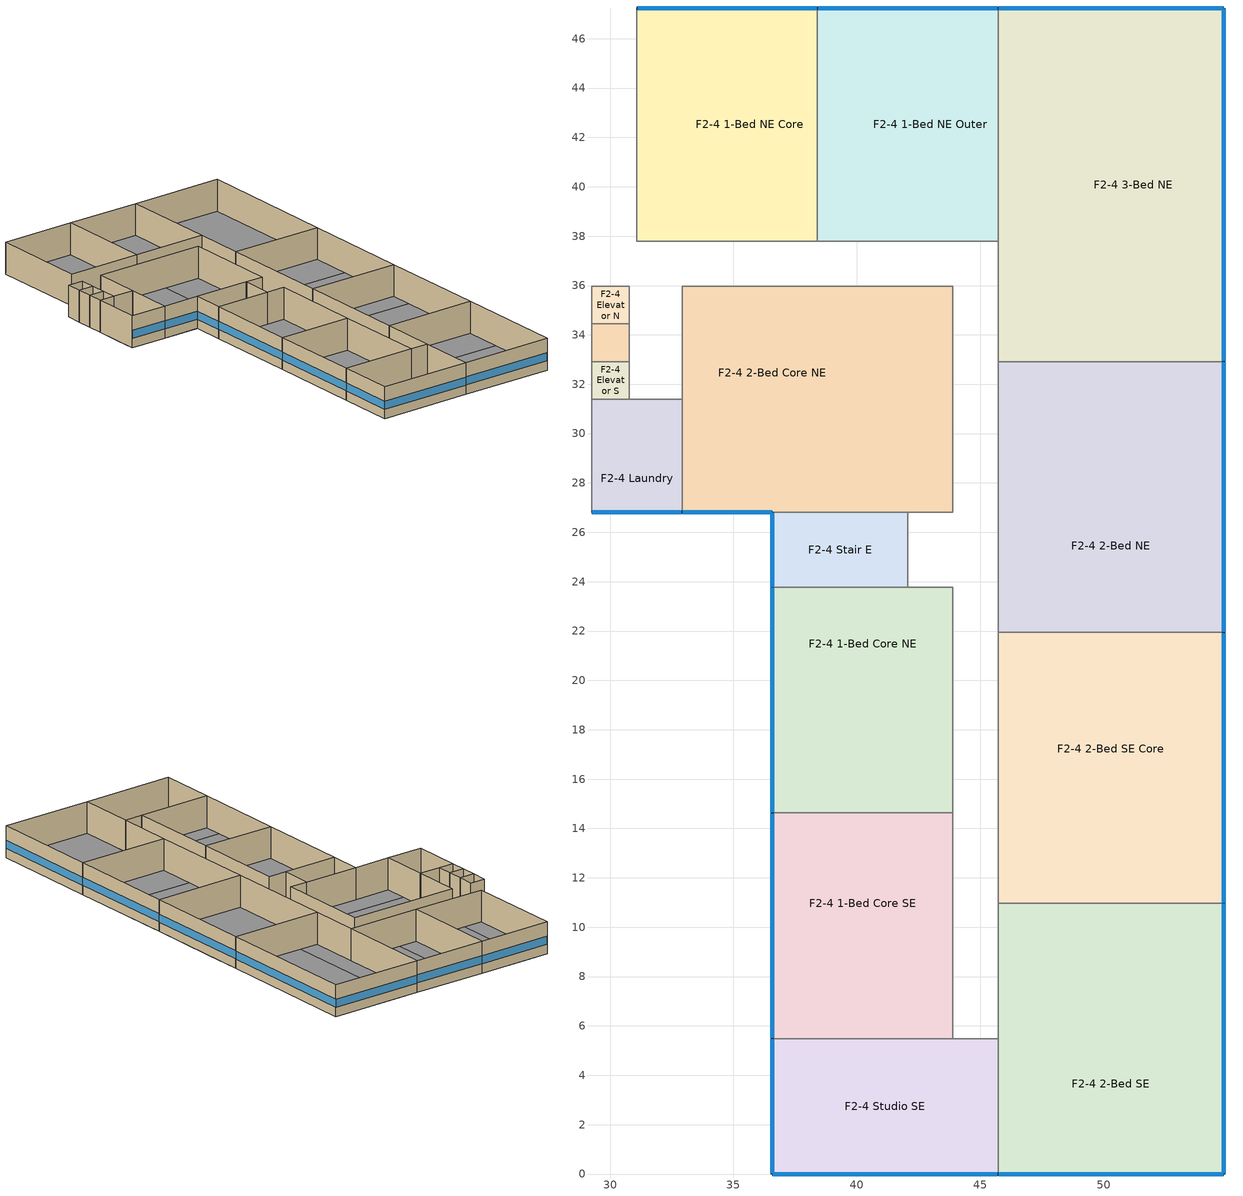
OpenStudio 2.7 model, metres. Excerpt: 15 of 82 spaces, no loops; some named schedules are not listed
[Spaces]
F2-4 Elevator S
 floor adiabatic (ResF2ConcreteInteriorFloor): 30.78,32.92 30.78,31.39 29.26,31.39 29.26,32.92 z3.05
 wall to F2-4 1-Bed Core N: 29.26,32.92 29.26,31.39 z3.05:6.1
 wall to F2-4 Corridor: 30.78,31.39 30.78,32.92 z3.05:6.1
 wall to F2-4 Elevator Core: 30.78,32.92 29.26,32.92 z3.05:6.1
 wall to F2-4 Laundry (WoodFramedInteriorWallU099): 29.26,31.39 30.78,31.39 z3.05:6.1
F2-4 Elevator Core
 floor adiabatic (ResF2ConcreteInteriorFloor): 30.78,34.44 30.78,32.92 29.26,32.92 29.26,34.44 z3.05
 wall to F2-4 1-Bed Core N: 29.26,34.44 29.26,32.92 z3.05:6.1
 wall to F2-4 Corridor: 30.78,32.92 30.78,34.44 z3.05:6.1
 wall to F2-4 Elevator N (WoodFramedInteriorWallU099): 30.78,34.44 29.26,34.44 z3.05:6.1
F2-4 Laundry
 floor adiabatic (ResF2ConcreteInteriorFloor): 32.92,31.39 32.92,26.82 29.26,26.82 29.26,28.96 30.78,28.96 30.78,31.39 z3.05; 30.78,31.39 30.78,28.96 29.26,28.96 29.26,31.39 z3.05
 wall outside (ResWoodWallU059): 29.26,26.82 32.92,26.82 z3.05:6.1
 wall to F2-4 1-Bed Core N: 29.26,31.39 29.26,26.82 z3.05:6.1
 wall to F2-4 2-Bed Core NE: 32.92,26.82 32.92,31.39 z3.05:6.1
 wall to F2-4 Corridor: 32.92,31.39 30.78,31.39 z3.05:6.1
 window (Res Fixed Window): 29.29,26.82 32.89,26.82 z3.95:4.71
F2-4 Elevator N
 floor adiabatic (ResF2ConcreteInteriorFloor): 30.78,35.97 30.78,34.44 29.26,34.44 29.26,35.97 z3.05
 wall to F2-4 1-Bed Core N: 29.26,35.97 29.26,34.44 z3.05:6.1
 wall to F2-4 Corridor: 30.78,34.44 30.78,35.97 29.26,35.97 z3.05:6.1
F2-4 1-Bed Core NE
 floor adiabatic (ResF2ConcreteInteriorFloor): 43.89,23.77 43.89,19.2 36.58,19.2 36.58,23.77 z3.05; 43.89,19.2 43.89,14.63 36.58,14.63 36.58,19.2 z3.05
 wall outside (ResWoodWallU059): 36.58,23.77 36.58,14.63 z3.05:6.1
 wall to F2-4 Corridor (WoodFramedInteriorWallU099): 43.89,14.63 43.89,23.77 42.06,23.77 z3.05:6.1
 wall to F2-4 Stair E (WoodFramedInteriorWallU099): 42.06,23.77 36.58,23.77 z3.05:6.1
 wall to F2-4 1-Bed Core SE (WoodFramedInteriorWallU099): 36.58,14.63 43.89,14.63 z3.05:6.1
 window (Res Fixed Window): 36.58,23.75 36.58,14.66 z3.95:4.72
F2-4 Stair E
 floor adiabatic (ResF2ConcreteInteriorFloor): 42.06,26.82 42.06,23.77 36.58,23.77 36.58,26.82 z3.05
 wall outside (ResWoodWallU059): 36.58,26.82 36.58,23.77 z3.05:6.1
 wall to F2-4 2-Bed Core NE: 42.06,26.82 36.58,26.82 z3.05:6.1
 wall to F2-4 Corridor: 42.06,23.77 42.06,26.82 z3.05:6.1
 window (Res Fixed Window): 36.58,26.8 36.58,23.8 z3.95:4.72
F2-4 1-Bed Core SE
 floor adiabatic (ResF2ConcreteInteriorFloor): 43.89,14.63 43.89,7.32 36.58,7.32 36.58,14.63 z3.05; 43.89,7.32 43.89,5.49 36.58,5.49 36.58,7.32 z3.05
 wall outside (ResWoodWallU059): 36.58,14.63 36.58,5.49 z3.05:6.1
 wall to F2-4 Corridor (WoodFramedInteriorWallU099): 43.89,5.49 43.89,14.63 z3.05:6.1
 wall to F2-4 Studio SE (WoodFramedInteriorWallU099): 36.58,5.49 43.89,5.49 z3.05:6.1
 window (Res Fixed Window): 36.58,14.61 36.58,5.51 z3.95:4.72
F2-4 Studio SE
 floor adiabatic (ResF2ConcreteInteriorFloor): 45.72,5.49 45.72,0 36.58,0 36.58,5.49 z3.05
 wall outside (ResWoodWallU059): 36.58,5.49 36.58,0 45.72,0 z3.05:6.1
 wall to F2-4 2-Bed SE: 45.72,0 45.72,5.49 z3.05:6.1
 wall to F2-4 Corridor: 45.72,5.49 43.89,5.49 z3.05:6.1
 window (Res Fixed Window): 36.58,5.46 36.58,0.03 / 36.6,0 45.69,0 z3.95:4.72
F2-4 1-Bed NE Core
 floor adiabatic (ResF2ConcreteInteriorFloor): 32.92,47.24 32.92,37.8 31.09,37.8 31.09,47.24 z3.05; 38.4,47.24 38.4,37.8 32.92,37.8 32.92,47.24 z3.05
 wall outside (ResWoodWallU059): 38.4,47.24 31.09,47.24 z3.05:6.1
 wall to F2-4 1-Bed N: 31.09,47.24 31.09,37.8 z3.05:6.1
 wall to F2-4 1-Bed NE Outer (WoodFramedInteriorWallU099): 38.4,37.8 38.4,47.24 z3.05:6.1
 wall to F2-4 Corridor (WoodFramedInteriorWallU099): 31.09,37.8 38.4,37.8 z3.05:6.1
 window (Res Fixed Window): 38.38,47.24 31.11,47.24 z3.95:4.72
F2-4 1-Bed NE Outer
 floor adiabatic (ResF2ConcreteInteriorFloor): 40.23,47.24 40.23,37.8 38.4,37.8 38.4,47.24 z3.05; 45.72,47.24 45.72,37.8 40.23,37.8 40.23,47.24 z3.05
 wall outside (ResWoodWallU059): 45.72,47.24 38.4,47.24 z3.05:6.1
 wall to F2-4 3-Bed NE (WoodFramedInteriorWallU099): 45.72,37.8 45.72,47.24 z3.05:6.1
 wall to F2-4 Corridor (WoodFramedInteriorWallU099): 38.4,37.8 45.72,37.8 z3.05:6.1
 window (Res Fixed Window): 45.69,47.24 38.43,47.24 z3.95:4.72
F2-4 3-Bed NE
 floor adiabatic (ResF2ConcreteInteriorFloor): 47.55,47.24 47.55,32.92 45.72,32.92 45.72,47.24 z3.05; 54.86,47.24 54.86,32.92 47.55,32.92 47.55,47.24 z3.05
 wall outside (ResWoodWallU059): 54.86,32.92 54.86,47.24 45.72,47.24 z3.05:6.1
 wall to F2-4 2-Bed NE: 45.72,32.92 54.86,32.92 z3.05:6.1
 wall to F2-4 Corridor (WoodFramedInteriorWallU099): 45.72,37.8 45.72,32.92 z3.05:6.1
 window (Res Fixed Window): 54.84,47.24 45.75,47.24 / 54.86,32.94 54.86,47.22 z3.95:4.72
F2-4 2-Bed Core NE
 floor adiabatic (ResF2ConcreteInteriorFloor): 43.89,35.97 43.89,28.96 40.23,28.96 40.23,35.97 z3.05; 43.89,28.96 43.89,26.82 32.92,26.82 32.92,28.96 z3.05; 40.23,35.97 40.23,28.96 32.92,28.96 32.92,35.97 z3.05
 wall outside (ResWoodWallU059): 32.92,26.82 36.58,26.82 z3.05:6.1
 wall to F2-4 Corridor (WoodFramedInteriorWallU099): 42.06,26.82 43.89,26.82 43.89,35.97 32.92,35.97 32.92,31.39 z3.05:6.1
 window (Res Fixed Window): 32.94,26.82 36.55,26.82 z3.95:4.71
F2-4 2-Bed NE
 floor adiabatic (ResF2ConcreteInteriorFloor): 47.55,32.92 47.55,28.96 45.72,28.96 45.72,32.92 z3.05; 54.86,28.96 54.86,21.95 45.72,21.95 45.72,28.96 z3.05; 54.86,32.92 54.86,28.96 47.55,28.96 47.55,32.92 z3.05
 wall outside (ResWoodWallU059): 54.86,21.95 54.86,32.92 z3.05:6.1
 wall to F2-4 Corridor (WoodFramedInteriorWallU099): 45.72,32.92 45.72,21.95 z3.05:6.1
 wall to F2-4 2-Bed SE Core (WoodFramedInteriorWallU099): 45.72,21.95 54.86,21.95 z3.05:6.1
 window (Res Fixed Window): 54.86,21.97 54.86,32.89 z3.95:4.72
F2-4 2-Bed SE Core
 floor adiabatic (ResF2ConcreteInteriorFloor): 54.86,14.63 54.86,10.97 45.72,10.97 45.72,14.63 z3.05; 54.86,19.81 54.86,14.63 45.72,14.63 45.72,19.81 z3.05
 floor adiabatic (ResWoodFramedTypicalInteriorFloor): 54.86,21.95 54.86,19.81 45.72,19.81 45.72,21.95 z3.05
 wall outside (ResWoodWallU059): 54.86,10.97 54.86,21.95 z3.05:6.1
 wall to F2-4 2-Bed SE: 45.72,10.97 54.86,10.97 z3.05:6.1
 wall to F2-4 Corridor (WoodFramedInteriorWallU099): 45.72,21.95 45.72,10.97 z3.05:6.1
 window (Res Fixed Window): 54.86,11 54.86,21.92 z3.95:4.72
F2-4 2-Bed SE
 floor adiabatic (ResF2ConcreteInteriorFloor): 54.86,7.32 54.86,0 45.72,0 45.72,7.32 z3.05; 54.86,10.97 54.86,7.32 45.72,7.32 45.72,10.97 z3.05
 wall outside (ResWoodWallU059): 45.72,0 54.86,0 54.86,10.97 z3.05:6.1
 wall to F2-4 Corridor (WoodFramedInteriorWallU099): 45.72,10.97 45.72,5.49 z3.05:6.1
 window (Res Fixed Window): 45.75,0 54.84,0 / 54.86,0.03 54.86,10.95 z3.95:4.72
[Site]
CA_BURBANK-GLNDLE-PASAD-_USA Design_Conditions: Latitude {deg}=34.2; Longitude {deg}=-118.36; Time Zone {hr}=-8; Elevation {m}=223.1136
[SizingPeriod:DesignDay] Barometric Pressure {Pa}=98675; Sky Clearness=0; Rain Indicator=0; Snow Indicator=0; Day of Month=21; Daylight Saving Time Indicator=0; Dry-Bulb Temperature Range Modifier Type=DefaultMultipliers
Name | Maximum Dry-Bulb Temperature {C} | Daily Dry-Bulb Temperature Range {deltaC} | Humidity Indicating Conditions at Maximum Dry-Bulb | Wind Speed {m/s} | Wind Direction {deg} | Month | Day Type | Humidity Indicating Type | Solar Model Indicator | ASHRAE Taub | ASHRAE Taud
CA_BURBANK-GLNDLE-PASAD- Ann Htg 99.6% Condns DB | 3.8 | 0 | 3.8 | 0.8 | 350 | 12 | WinterDesignDay | Wetbulb | ASHRAEClearSky
CA_BURBANK-GLNDLE-PASAD- Ann Clg .4% Condns DB=>MWB | 36.4 | 12.9 | 19.9 | 3.8 | 180 | 8 | SummerDesignDay | Wetbulb | ASHRAETau | 0.378 | 2.416
CA_BURBANK-GLNDLE-PASAD- Ann Clg .4% Condns WB=>MDB | 32 | 12.9 | 22.6 | 3.8 | 180 | 8 | SummerDesignDay | Wetbulb | ASHRAETau | 0.378 | 2.416
CA_BURBANK-GLNDLE-PASAD- Ann Clg .4% Condns DP=>MDB | 25.4 | 12.9 | 19.3 | 3.8 | 180 | 8 | SummerDesignDay | Dewpoint | ASHRAETau | 0.378 | 2.416
[Site:WaterMainsTemperature]
Calculation Method=Schedule; Temperature Schedule=WaterMainCZ09
[Building]
Building 1: North Axis {deg}=0
[Material]
Name | Roughness | Thickness {m} | Conductivity {W/m-K} | Density {kg/m3} | Specific Heat {J/kg-K} | Thermal Absorptance | Solar Absorptance | Visible Absorptance
Gypsum Board - 1/2 in.; Gypsum Board - 1/2 in. 2; Gypsum Board - 1/2 in. 4 | MediumRough | 0.0127 | 0.158656 | 640.739 | 1130.436 | 0.9 | 0.7 | 0.8
Gypsum Board - 5/8 in. | Smooth | 0.016002 | 0.158656 | 640.739 | 1130.436 | 0.9 | 0.7 | 0.8
Compliance Insulation R1.35 | Smooth | 0.00547268 | 0.0230188 | 16.0185 | 1130.436
Compliance Insulation R3.00 | MediumRough | 0.0121615 | 0.0230188 | 16.0185 | 1130.436 | 0.9 | 0.7 | 0.8
Concrete - 140 lb/ft3 - 4 in. | Smooth | 0.1016 | 1.9514 | 2239.06 | 921.096
Plywood - 5/8 in. 1; Plywood - 5/8 in. 2 | Smooth | 0.016002 | 0.11544 | 480.554 | 1884.06
Carpet - 3/4 in. 1; Carpet - 3/4 in. 2 | Smooth | 0.01905 | 0.0455183 | 288.332 | 1381.644 | 0.9 | 0.7 | 0.8
[Material:NoMass] Roughness=Smooth
Name | Thermal Resistance {m2-K/W}
WoodFrameWall16inOC R11.25 | 1.26865
WoodFloor16inOCCavInsR0 | 0.162021
WoodFrameWall16inOCCavInsR19 | 2.06248
[Construction]
ResWoodWallU059: Compliance Insulation R3.00, Compliance Insulation R1.35, Gypsum Board - 5/8 in., WoodFrameWall16inOCCavInsR19, Gypsum Board - 5/8 in.
WoodFramedInteriorWallU099: Gypsum Board - 1/2 in., WoodFrameWall16inOC R11.25, Gypsum Board - 1/2 in.
ResWoodFramedTypicalInteriorFloor: Gypsum Board - 1/2 in. 2, WoodFloor16inOCCavInsR0, Plywood - 5/8 in. 1, Carpet - 3/4 in. 1
ResF2ConcreteInteriorFloor: Gypsum Board - 1/2 in. 4, Concrete - 140 lb/ft3 - 4 in., Plywood - 5/8 in. 2, Carpet - 3/4 in. 2
Res Fixed Window: Res Fixed Window Material
[WindowMaterial:SimpleGlazingSystem]
Res Fixed Window Material: U-Factor {W/m2-K}=1.70348; Solar Heat Gain Coefficient=0.23; Visible Transmittance=0.42
[Space] Building Story=Building Story Residential Floors 2-4
Name | Thermal Zone | Design Specification Outdoor Air Object
F2-4 1-Bed Core NE; F2-4 1-Bed Core SE | Thermal Zone: F2-4 1-Bed Core East | Thermal Zone: F2-4 1-Bed Core East Design Specification Outdoor Air
F2-4 1-Bed NE Core; F2-4 1-Bed NE Outer | Thermal Zone: F2-4 1-Bed North | Thermal Zone: F2-4 1-Bed North Design Specification Outdoor Air
F2-4 2-Bed Core NE | Thermal Zone: F2-4 2-Bed Core NE-NW | Thermal Zone: F2-4 2-Bed Core NE-NW Design Specification Outdoor Air
F2-4 2-Bed NE; F2-4 2-Bed SE; F2-4 2-Bed SE Core | Thermal Zone: F2-4 2-Bed East | Thermal Zone: F2-4 2-Bed East Design Specification Outdoor Air
F2-4 3-Bed NE | Thermal Zone: F2-4 3-Bed NE | Thermal Zone: F2-4 3-Bed NE Design Specification Outdoor Air
F2-4 Elevator Core; F2-4 Elevator N; F2-4 Elevator S; F2-4 Stair E | Thermal Zone: F2-4 Corridor | Thermal Zone: F2-4 Corridor Design Specification Outdoor Air
F2-4 Laundry | Thermal Zone: F2-4 Laundry | Thermal Zone: F2-4 Laundry Design Specification Outdoor Air
F2-4 Studio SE | Thermal Zone: F2-4 Studio SE | Thermal Zone: F2-4 Studio SE Design Specification Outdoor Air
[ThermalZone] Multiplier=3; Use Ideal Air Loads=No
Name | Thermostat
Thermal Zone: F2-4 1-Bed Core East | Thermal Zone: F2-4 1-Bed Core East Thermostat
Thermal Zone: F2-4 1-Bed North | Thermal Zone: F2-4 1-Bed North Thermostat
Thermal Zone: F2-4 2-Bed Core NE-NW | Thermal Zone: F2-4 2-Bed Core NE-NW Thermostat
Thermal Zone: F2-4 2-Bed East | Thermal Zone: F2-4 2-Bed East Thermostat
Thermal Zone: F2-4 3-Bed NE | Thermal Zone: F2-4 3-Bed NE Thermostat
Thermal Zone: F2-4 Studio SE | Thermal Zone: F2-4 Studio SE Thermostat
Thermal Zone: F2-4 Corridor | Thermal Zone: F2-4 Corridor Thermostat
Thermal Zone: F2-4 Laundry | Thermal Zone: F2-4 Laundry Thermostat
[BuildingStory]
Building Story Residential Floors 2-4
[People:Definition] Number of People Calculation Method=People/Area; Fraction Radiant=0.3
Name | People per Space Floor Area {person/m2} | Sensible Heat Fraction
F2-4 1-Bed Core NE People Definition; F2-4 1-Bed Core SE People Definition; F2-4 2-Bed Core NE People Definition; F2-4 2-Bed NE People Definition; F2-4 2-Bed SE People Definition; F2-4 2-Bed SE Core People Definition | 0.0298998 | 0.6125
F2-4 1-Bed NE Core People Definition; F2-4 1-Bed NE Outer People Definition | 0.0289352 | 0.6125
F2-4 3-Bed NE People Definition | 0.0305359 | 0.6125
F2-4 Elevator Core People Definition; F2-4 Elevator N People Definition; F2-4 Elevator S People Definition | 0.0161459 | 0.5
F2-4 Laundry People Definition; F2-4 Stair E People Definition | 0.0538196 | 0.5
F2-4 Studio SE People Definition | 0.0398663 | 0.6125
[People] Multiplier=1
Name | People Definition | Space or SpaceType | Number of People Schedule | Activity Level Schedule
F2-4 1-Bed Core NE People | F2-4 1-Bed Core NE People Definition | F2-4 1-Bed Core NE | ResidentialLivingOccupancy | F2-4 1-Bed Core NE People Activity Level
F2-4 1-Bed Core SE People | F2-4 1-Bed Core SE People Definition | F2-4 1-Bed Core SE | ResidentialLivingOccupancy | F2-4 1-Bed Core SE People Activity Level
F2-4 1-Bed NE Core People | F2-4 1-Bed NE Core People Definition | F2-4 1-Bed NE Core | ResidentialLivingOccupancy | F2-4 1-Bed NE Core People Activity Level
F2-4 1-Bed NE Outer People | F2-4 1-Bed NE Outer People Definition | F2-4 1-Bed NE Outer | ResidentialLivingOccupancy | F2-4 1-Bed NE Outer People Activity Level
F2-4 2-Bed Core NE People | F2-4 2-Bed Core NE People Definition | F2-4 2-Bed Core NE | ResidentialLivingOccupancy | F2-4 2-Bed Core NE People Activity Level
F2-4 2-Bed NE People | F2-4 2-Bed NE People Definition | F2-4 2-Bed NE | ResidentialLivingOccupancy | F2-4 2-Bed NE People Activity Level
F2-4 2-Bed SE People | F2-4 2-Bed SE People Definition | F2-4 2-Bed SE | ResidentialLivingOccupancy | F2-4 2-Bed SE People Activity Level
F2-4 2-Bed SE Core People | F2-4 2-Bed SE Core People Definition | F2-4 2-Bed SE Core | ResidentialLivingOccupancy | F2-4 2-Bed SE Core People Activity Level
F2-4 3-Bed NE People | F2-4 3-Bed NE People Definition | F2-4 3-Bed NE | ResidentialLivingOccupancy | F2-4 3-Bed NE People Activity Level
F2-4 Elevator Core People | F2-4 Elevator Core People Definition | F2-4 Elevator Core | OfficeOccupancy | F2-4 Elevator Core People Activity Level
F2-4 Elevator N People | F2-4 Elevator N People Definition | F2-4 Elevator N | OfficeOccupancy | F2-4 Elevator N People Activity Level
F2-4 Elevator S People | F2-4 Elevator S People Definition | F2-4 Elevator S | OfficeOccupancy | F2-4 Elevator S People Activity Level
F2-4 Laundry People | F2-4 Laundry People Definition | F2-4 Laundry | OfficeOccupancy | F2-4 Laundry People Activity Level
F2-4 Stair E People | F2-4 Stair E People Definition | F2-4 Stair E | OfficeOccupancy | F2-4 Stair E People Activity Level
F2-4 Studio SE People | F2-4 Studio SE People Definition | F2-4 Studio SE | ResidentialLivingOccupancy | F2-4 Studio SE People Activity Level
[SpaceInfiltration:DesignFlowRate] Temperature Term Coefficient=0; Velocity Squared Term Coefficient=0
Name | Space or SpaceType | Schedule | Design Flow Rate Calculation Method | Flow per Exterior Surface Area {m3/s-m2} | Constant Term Coefficient | Velocity Term Coefficient | Design Flow Rate {m3/s}
F2-4 1-Bed Core NE Space Infiltration Design Flow Rate 1 | F2-4 1-Bed Core NE | ResidentialLivingInfiltration | Flow/ExteriorWallArea | 0.000227584 | 0 | 0.224052
F2-4 1-Bed Core NE Space Infiltration Design Flow Rate 2 | F2-4 1-Bed Core NE | ResidentialLivingHVACAvail | Flow/Space |  | 1 | 0 | 0.0172733
F2-4 1-Bed Core SE Space Infiltration Design Flow Rate 1 | F2-4 1-Bed Core SE | ResidentialLivingInfiltration | Flow/ExteriorWallArea | 0.000227584 | 0 | 0.224052
F2-4 1-Bed Core SE Space Infiltration Design Flow Rate 2 | F2-4 1-Bed Core SE | ResidentialLivingHVACAvail | Flow/Space |  | 1 | 0 | 0.0172733
F2-4 1-Bed NE Core Space Infiltration Design Flow Rate 1 | F2-4 1-Bed NE Core | ResidentialLivingInfiltration | Flow/ExteriorWallArea | 0.000227584 | 0 | 0.224052
F2-4 1-Bed NE Core Space Infiltration Design Flow Rate 2 | F2-4 1-Bed NE Core | ResidentialLivingHVACAvail | Flow/Space |  | 1 | 0 | 0.0176131
F2-4 1-Bed NE Outer Space Infiltration Design Flow Rate 1 | F2-4 1-Bed NE Outer | ResidentialLivingInfiltration | Flow/ExteriorWallArea | 0.000227584 | 0 | 0.224052
F2-4 1-Bed NE Outer Space Infiltration Design Flow Rate 2 | F2-4 1-Bed NE Outer | ResidentialLivingHVACAvail | Flow/Space |  | 1 | 0 | 0.0176131
F2-4 2-Bed Core NE Space Infiltration Design Flow Rate 1 | F2-4 2-Bed Core NE | ResidentialLivingInfiltration | Flow/ExteriorWallArea | 0.000227584 | 0 | 0.224052
F2-4 2-Bed Core NE Space Infiltration Design Flow Rate 2 | F2-4 2-Bed Core NE | ResidentialLivingHVACAvail | Flow/Space |  | 1 | 0 | 0.0259099
F2-4 2-Bed NE Space Infiltration Design Flow Rate 1 | F2-4 2-Bed NE | ResidentialLivingInfiltration | Flow/ExteriorWallArea | 0.000227584 | 0 | 0.224052
F2-4 2-Bed NE Space Infiltration Design Flow Rate 2 | F2-4 2-Bed NE | ResidentialLivingHVACAvail | Flow/Space |  | 1 | 0 | 0.0259099
F2-4 2-Bed SE Space Infiltration Design Flow Rate 1 | F2-4 2-Bed SE | ResidentialLivingInfiltration | Flow/ExteriorWallArea | 0.000227584 | 0 | 0.224052
F2-4 2-Bed SE Space Infiltration Design Flow Rate 2 | F2-4 2-Bed SE | ResidentialLivingHVACAvail | Flow/Space |  | 1 | 0 | 0.0259099
F2-4 2-Bed SE Core Space Infiltration Design Flow Rate 1 | F2-4 2-Bed SE Core | ResidentialLivingInfiltration | Flow/ExteriorWallArea | 0.000227584 | 0 | 0.224052
F2-4 2-Bed SE Core Space Infiltration Design Flow Rate 2 | F2-4 2-Bed SE Core | ResidentialLivingHVACAvail | Flow/Space |  | 1 | 0 | 0.0259099
F2-4 3-Bed NE Space Infiltration Design Flow Rate 1 | F2-4 3-Bed NE | ResidentialLivingInfiltration | Flow/ExteriorWallArea | 0.000227584 | 0 | 0.224052
F2-4 3-Bed NE Space Infiltration Design Flow Rate 2 | F2-4 3-Bed NE | ResidentialLivingHVACAvail | Flow/Space |  | 1 | 0 | 0.0341218
F2-4 Elevator Core Space Infiltration Design Flow Rate 1 | F2-4 Elevator Core | On | Flow/ExteriorWallArea | 0.000227584 | 0 | 0.224052
F2-4 Elevator Core Space Infiltration Design Flow Rate 2 | F2-4 Elevator Core | OfficeHVACAvail | Flow/Space |  | 1 | 0 | 0
F2-4 Elevator N Space Infiltration Design Flow Rate 1 | F2-4 Elevator N | On | Flow/ExteriorWallArea | 0.000227584 | 0 | 0.224052
F2-4 Elevator N Space Infiltration Design Flow Rate 2 | F2-4 Elevator N | OfficeHVACAvail | Flow/Space |  | 1 | 0 | 0
F2-4 Elevator S Space Infiltration Design Flow Rate 1 | F2-4 Elevator S | On | Flow/ExteriorWallArea | 0.000227584 | 0 | 0.224052
F2-4 Elevator S Space Infiltration Design Flow Rate 2 | F2-4 Elevator S | OfficeHVACAvail | Flow/Space |  | 1 | 0 | 0
F2-4 Laundry Space Infiltration Design Flow Rate 1 | F2-4 Laundry | OfficeInfiltration | Flow/ExteriorWallArea | 0.000227584 | 0 | 0.224052
F2-4 Laundry Space Infiltration Design Flow Rate 2 | F2-4 Laundry | OfficeHVACAvail | Flow/Space |  | 1 | 0 | 0.0127426
F2-4 Stair E Space Infiltration Design Flow Rate 1 | F2-4 Stair E | OfficeInfiltration | Flow/ExteriorWallArea | 0.000227584 | 0 | 0.224052
F2-4 Stair E Space Infiltration Design Flow Rate 2 | F2-4 Stair E | OfficeHVACAvail | Flow/Space |  | 1 | 0 | 0.0127426
F2-4 Studio SE Space Infiltration Design Flow Rate 1 | F2-4 Studio SE | ResidentialLivingInfiltration | Flow/ExteriorWallArea | 0.000227584 | 0 | 0.224052
F2-4 Studio SE Space Infiltration Design Flow Rate 2 | F2-4 Studio SE | ResidentialLivingHVACAvail | Flow/Space |  | 1 | 0 | 0.0147248
[Lights:Definition] Design Level Calculation Method=Watts/Area; Fraction Radiant=0.58; Return Air Fraction=0
Name | Watts per Space Floor Area {W/m2}
F2-4 1-Bed Core NE Non-Regulated Lights Definition; F2-4 1-Bed Core SE Non-Regulated Lights Definition; F2-4 1-Bed NE Core Non-Regulated Lights Definition; F2-4 1-Bed NE Outer Non-Regulated Lights Definition; F2-4 2-Bed Core NE Non-Regulated Lights Definition; F2-4 2-Bed NE Non-Regulated Lights Definition; F2-4 2-Bed SE Non-Regulated Lights Definition; F2-4 2-Bed SE Core Non-Regulated Lights Definition; F2-4 3-Bed NE Non-Regulated Lights Definition; F2-4 Studio SE Non-Regulated Lights Definition | 1.05486
F2-4 Elevator Core Regulated Lights Definition; F2-4 Elevator N Regulated Lights Definition; F2-4 Elevator S Regulated Lights Definition | 4.30556
F2-4 Laundry Regulated Lights Definition | 4.84376
F2-4 Stair E Regulated Lights Definition | 6.45835
[Lights] Fraction Replaceable=1
Name | Lights Definition | Space or SpaceType | Schedule
F2-4 1-Bed Core NE Non-Regulated Lights | F2-4 1-Bed Core NE Non-Regulated Lights Definition | F2-4 1-Bed Core NE | ResidentialLivingLights
F2-4 1-Bed Core SE Non-Regulated Lights | F2-4 1-Bed Core SE Non-Regulated Lights Definition | F2-4 1-Bed Core SE | ResidentialLivingLights
F2-4 1-Bed NE Core Non-Regulated Lights | F2-4 1-Bed NE Core Non-Regulated Lights Definition | F2-4 1-Bed NE Core | ResidentialLivingLights
F2-4 1-Bed NE Outer Non-Regulated Lights | F2-4 1-Bed NE Outer Non-Regulated Lights Definition | F2-4 1-Bed NE Outer | ResidentialLivingLights
F2-4 2-Bed Core NE Non-Regulated Lights | F2-4 2-Bed Core NE Non-Regulated Lights Definition | F2-4 2-Bed Core NE | ResidentialLivingLights
F2-4 2-Bed NE Non-Regulated Lights | F2-4 2-Bed NE Non-Regulated Lights Definition | F2-4 2-Bed NE | ResidentialLivingLights
F2-4 2-Bed SE Non-Regulated Lights | F2-4 2-Bed SE Non-Regulated Lights Definition | F2-4 2-Bed SE | ResidentialLivingLights
F2-4 2-Bed SE Core Non-Regulated Lights | F2-4 2-Bed SE Core Non-Regulated Lights Definition | F2-4 2-Bed SE Core | ResidentialLivingLights
F2-4 3-Bed NE Non-Regulated Lights | F2-4 3-Bed NE Non-Regulated Lights Definition | F2-4 3-Bed NE | ResidentialLivingLights
F2-4 Elevator Core Regulated Lights | F2-4 Elevator Core Regulated Lights Definition | F2-4 Elevator Core | OfficeLights
F2-4 Elevator N Regulated Lights | F2-4 Elevator N Regulated Lights Definition | F2-4 Elevator N | OfficeLights
F2-4 Elevator S Regulated Lights | F2-4 Elevator S Regulated Lights Definition | F2-4 Elevator S | OfficeLights
F2-4 Laundry Regulated Lights | F2-4 Laundry Regulated Lights Definition | F2-4 Laundry | OfficeLights
F2-4 Stair E Regulated Lights | F2-4 Stair E Regulated Lights Definition | F2-4 Stair E | OfficeLights
F2-4 Studio SE Non-Regulated Lights | F2-4 Studio SE Non-Regulated Lights Definition | F2-4 Studio SE | ResidentialLivingLights
[ElectricEquipment:Definition] Design Level Calculation Method=Watts/Area; Fraction Lost=0
Name | Watts per Space Floor Area {W/m2} | Fraction Latent | Fraction Radiant
F2-4 1-Bed Core NE Recepticle Loads Definition; F2-4 1-Bed Core SE Recepticle Loads Definition; F2-4 1-Bed NE Core Recepticle Loads Definition; F2-4 1-Bed NE Outer Recepticle Loads Definition; F2-4 2-Bed Core NE Recepticle Loads Definition; F2-4 2-Bed NE Recepticle Loads Definition; F2-4 2-Bed SE Recepticle Loads Definition; F2-4 2-Bed SE Core Recepticle Loads Definition; F2-4 3-Bed NE Recepticle Loads Definition; F2-4 Studio SE Recepticle Loads Definition | 4.09029 | 0 | 0.2
F2-4 1-Bed Core NE Process Electric Loads Definition; F2-4 1-Bed Core SE Process Electric Loads Definition; F2-4 1-Bed NE Core Process Electric Loads Definition; F2-4 1-Bed NE Outer Process Electric Loads Definition; F2-4 Studio SE Process Electric Loads Definition | 0.430556 | 0.12 | 0
F2-4 2-Bed Core NE Process Electric Loads Definition; F2-4 2-Bed NE Process Electric Loads Definition; F2-4 2-Bed SE Process Electric Loads Definition; F2-4 2-Bed SE Core Process Electric Loads Definition | 0.322917 | 0.12 | 0
F2-4 3-Bed NE Process Electric Loads Definition | 0.215278 | 0.12 | 0
F2-4 Elevator Core Recepticle Loads Definition; F2-4 Elevator N Recepticle Loads Definition; F2-4 Elevator S Recepticle Loads Definition; F2-4 Laundry Recepticle Loads Definition | 32.2917 | 0 | 0.2
[ElectricEquipment]
Name | Electric Equipment Definition | Space or SpaceType | Schedule
F2-4 1-Bed Core NE Recepticle Loads | F2-4 1-Bed Core NE Recepticle Loads Definition | F2-4 1-Bed Core NE | ResidentialLivingReceptacle
F2-4 1-Bed Core NE Process Electric Loads | F2-4 1-Bed Core NE Process Electric Loads Definition | F2-4 1-Bed Core NE | ResidentialLivingReceptacle
F2-4 1-Bed Core SE Recepticle Loads | F2-4 1-Bed Core SE Recepticle Loads Definition | F2-4 1-Bed Core SE | ResidentialLivingReceptacle
F2-4 1-Bed Core SE Process Electric Loads | F2-4 1-Bed Core SE Process Electric Loads Definition | F2-4 1-Bed Core SE | ResidentialLivingReceptacle
F2-4 1-Bed NE Core Recepticle Loads | F2-4 1-Bed NE Core Recepticle Loads Definition | F2-4 1-Bed NE Core | ResidentialLivingReceptacle
F2-4 1-Bed NE Core Process Electric Loads | F2-4 1-Bed NE Core Process Electric Loads Definition | F2-4 1-Bed NE Core | ResidentialLivingReceptacle
F2-4 1-Bed NE Outer Recepticle Loads | F2-4 1-Bed NE Outer Recepticle Loads Definition | F2-4 1-Bed NE Outer | ResidentialLivingReceptacle
F2-4 1-Bed NE Outer Process Electric Loads | F2-4 1-Bed NE Outer Process Electric Loads Definition | F2-4 1-Bed NE Outer | ResidentialLivingReceptacle
F2-4 2-Bed Core NE Recepticle Loads | F2-4 2-Bed Core NE Recepticle Loads Definition | F2-4 2-Bed Core NE | ResidentialLivingReceptacle
F2-4 2-Bed Core NE Process Electric Loads | F2-4 2-Bed Core NE Process Electric Loads Definition | F2-4 2-Bed Core NE | ResidentialLivingReceptacle
F2-4 2-Bed NE Recepticle Loads | F2-4 2-Bed NE Recepticle Loads Definition | F2-4 2-Bed NE | ResidentialLivingReceptacle
F2-4 2-Bed NE Process Electric Loads | F2-4 2-Bed NE Process Electric Loads Definition | F2-4 2-Bed NE | ResidentialLivingReceptacle
F2-4 2-Bed SE Recepticle Loads | F2-4 2-Bed SE Recepticle Loads Definition | F2-4 2-Bed SE | ResidentialLivingReceptacle
F2-4 2-Bed SE Process Electric Loads | F2-4 2-Bed SE Process Electric Loads Definition | F2-4 2-Bed SE | ResidentialLivingReceptacle
F2-4 2-Bed SE Core Recepticle Loads | F2-4 2-Bed SE Core Recepticle Loads Definition | F2-4 2-Bed SE Core | ResidentialLivingReceptacle
F2-4 2-Bed SE Core Process Electric Loads | F2-4 2-Bed SE Core Process Electric Loads Definition | F2-4 2-Bed SE Core | ResidentialLivingReceptacle
F2-4 3-Bed NE Recepticle Loads | F2-4 3-Bed NE Recepticle Loads Definition | F2-4 3-Bed NE | ResidentialLivingReceptacle
F2-4 3-Bed NE Process Electric Loads | F2-4 3-Bed NE Process Electric Loads Definition | F2-4 3-Bed NE | ResidentialLivingReceptacle
F2-4 Elevator Core Recepticle Loads | F2-4 Elevator Core Recepticle Loads Definition | F2-4 Elevator Core | OfficeReceptacle
F2-4 Elevator N Recepticle Loads | F2-4 Elevator N Recepticle Loads Definition | F2-4 Elevator N | OfficeReceptacle
F2-4 Elevator S Recepticle Loads | F2-4 Elevator S Recepticle Loads Definition | F2-4 Elevator S | OfficeReceptacle
F2-4 Laundry Recepticle Loads | F2-4 Laundry Recepticle Loads Definition | F2-4 Laundry | OfficeReceptacle
F2-4 Studio SE Recepticle Loads | F2-4 Studio SE Recepticle Loads Definition | F2-4 Studio SE | ResidentialLivingReceptacle
F2-4 Studio SE Process Electric Loads | F2-4 Studio SE Process Electric Loads Definition | F2-4 Studio SE | ResidentialLivingReceptacle
[GasEquipment:Definition] Design Level Calculation Method=Watts/Area
Name | Watts per Space Floor Area {W/m2} | Fraction Latent | Fraction Radiant | Fraction Lost
F2-4 1-Bed Core NE Gas Equipment Loads Definition; F2-4 1-Bed Core SE Gas Equipment Loads Definition; F2-4 1-Bed NE Core Gas Equipment Loads Definition; F2-4 1-Bed NE Outer Gas Equipment Loads Definition | 3.31232 | 0 | 0.15 | 0.85
F2-4 1-Bed Core NE Gas Loads Definition; F2-4 1-Bed Core SE Gas Loads Definition; F2-4 1-Bed NE Core Gas Loads Definition; F2-4 1-Bed NE Outer Gas Loads Definition | 5.14198 | 0.15 | 0 | 0.7
F2-4 2-Bed Core NE Gas Equipment Loads Definition; F2-4 2-Bed NE Gas Equipment Loads Definition; F2-4 2-Bed SE Gas Equipment Loads Definition; F2-4 2-Bed SE Core Gas Equipment Loads Definition | 2.49213 | 0 | 0.15 | 0.85
F2-4 2-Bed Core NE Gas Loads Definition; F2-4 2-Bed NE Gas Loads Definition; F2-4 2-Bed SE Gas Loads Definition; F2-4 2-Bed SE Core Gas Loads Definition | 4.79498 | 0.15 | 0 | 0.7
F2-4 3-Bed NE Gas Equipment Loads Definition | 2.05048 | 0 | 0.15 | 0.85
F2-4 3-Bed NE Gas Loads Definition | 3.59623 | 0.15 | 0 | 0.7
F2-4 Laundry Gas Equipment Loads Definition | 2.36796 | 0 | 0.15 | 0.85
F2-4 Studio SE Gas Equipment Loads Definition | 4.41643 | 0 | 0.15 | 0.85
F2-4 Studio SE Gas Loads Definition | 6.11991 | 0.15 | 0 | 0.7
[GasEquipment]
Name | Gas Equipment Definition | Space or SpaceType | Schedule
F2-4 1-Bed Core NE Gas Equipment Loads | F2-4 1-Bed Core NE Gas Equipment Loads Definition | F2-4 1-Bed Core NE | ResidentialLivingGasEquip
F2-4 1-Bed Core NE Gas Loads | F2-4 1-Bed Core NE Gas Loads Definition | F2-4 1-Bed Core NE | ResidentialLivingGasEquip
F2-4 1-Bed Core SE Gas Equipment Loads | F2-4 1-Bed Core SE Gas Equipment Loads Definition | F2-4 1-Bed Core SE | ResidentialLivingGasEquip
F2-4 1-Bed Core SE Gas Loads | F2-4 1-Bed Core SE Gas Loads Definition | F2-4 1-Bed Core SE | ResidentialLivingGasEquip
F2-4 1-Bed NE Core Gas Equipment Loads | F2-4 1-Bed NE Core Gas Equipment Loads Definition | F2-4 1-Bed NE Core | ResidentialLivingGasEquip
F2-4 1-Bed NE Core Gas Loads | F2-4 1-Bed NE Core Gas Loads Definition | F2-4 1-Bed NE Core | ResidentialLivingGasEquip
F2-4 1-Bed NE Outer Gas Equipment Loads | F2-4 1-Bed NE Outer Gas Equipment Loads Definition | F2-4 1-Bed NE Outer | ResidentialLivingGasEquip
F2-4 1-Bed NE Outer Gas Loads | F2-4 1-Bed NE Outer Gas Loads Definition | F2-4 1-Bed NE Outer | ResidentialLivingGasEquip
F2-4 2-Bed Core NE Gas Equipment Loads | F2-4 2-Bed Core NE Gas Equipment Loads Definition | F2-4 2-Bed Core NE | ResidentialLivingGasEquip
F2-4 2-Bed Core NE Gas Loads | F2-4 2-Bed Core NE Gas Loads Definition | F2-4 2-Bed Core NE | ResidentialLivingGasEquip
F2-4 2-Bed NE Gas Equipment Loads | F2-4 2-Bed NE Gas Equipment Loads Definition | F2-4 2-Bed NE | ResidentialLivingGasEquip
F2-4 2-Bed NE Gas Loads | F2-4 2-Bed NE Gas Loads Definition | F2-4 2-Bed NE | ResidentialLivingGasEquip
F2-4 2-Bed SE Gas Equipment Loads | F2-4 2-Bed SE Gas Equipment Loads Definition | F2-4 2-Bed SE | ResidentialLivingGasEquip
F2-4 2-Bed SE Gas Loads | F2-4 2-Bed SE Gas Loads Definition | F2-4 2-Bed SE | ResidentialLivingGasEquip
F2-4 2-Bed SE Core Gas Equipment Loads | F2-4 2-Bed SE Core Gas Equipment Loads Definition | F2-4 2-Bed SE Core | ResidentialLivingGasEquip
F2-4 2-Bed SE Core Gas Loads | F2-4 2-Bed SE Core Gas Loads Definition | F2-4 2-Bed SE Core | ResidentialLivingGasEquip
F2-4 3-Bed NE Gas Equipment Loads | F2-4 3-Bed NE Gas Equipment Loads Definition | F2-4 3-Bed NE | ResidentialLivingGasEquip
F2-4 3-Bed NE Gas Loads | F2-4 3-Bed NE Gas Loads Definition | F2-4 3-Bed NE | ResidentialLivingGasEquip
F2-4 Laundry Gas Equipment Loads | F2-4 Laundry Gas Equipment Loads Definition | F2-4 Laundry | OfficeGasEquip
F2-4 Studio SE Gas Equipment Loads | F2-4 Studio SE Gas Equipment Loads Definition | F2-4 Studio SE | ResidentialLivingGasEquip
F2-4 Studio SE Gas Loads | F2-4 Studio SE Gas Loads Definition | F2-4 Studio SE | ResidentialLivingGasEquip
[ThermostatSetpoint:DualSetpoint]
Name | Heating Setpoint Temperature Schedule | Cooling Setpoint Temperature Schedule
Thermal Zone: F2-4 1-Bed Core East Thermostat; Thermal Zone: F2-4 1-Bed North Thermostat; Thermal Zone: F2-4 2-Bed Core NE-NW Thermostat; Thermal Zone: F2-4 2-Bed East Thermostat; Thermal Zone: F2-4 3-Bed NE Thermostat; Thermal Zone: F2-4 Studio SE Thermostat | ResidentialLivingHtgSetpt | ResidentialLivingClgSetpt
Thermal Zone: F2-4 Corridor Thermostat; Thermal Zone: F2-4 Laundry Thermostat | OfficeHtgSetpt | OfficeClgSetpt
[DesignSpecification:OutdoorAir] Outdoor Air Method=Maximum; Outdoor Air Flow per Person {m3/s-person}=0; Outdoor Air Flow per Floor Area {m3/s-m2}=0
Thermal Zone: F2-4 1-Bed Core East Design Specification Outdoor Air; Thermal Zone: F2-4 1-Bed North Design Specification Outdoor Air; Thermal Zone: F2-4 2-Bed Core NE-NW Design Specification Outdoor Air; Thermal Zone: F2-4 2-Bed East Design Specification Outdoor Air; Thermal Zone: F2-4 3-Bed NE Design Specification Outdoor Air; Thermal Zone: F2-4 Studio SE Design Specification Outdoor Air; Thermal Zone: F2-4 Corridor Design Specification Outdoor Air; Thermal Zone: F2-4 Laundry Design Specification Outdoor Air
[ZoneVentilation:DesignFlowRate] Schedule=AllOnHVACAvail; Design Flow Rate Calculation Method=Flow/Zone; Flow Rate per Zone Floor Area {m3/s-m2}=0; Flow Rate per Person {m3/s-person}=0; Air Changes per Hour {1/hr}=0; Ventilation Type=Intake; Fan Pressure Rise {Pa}=0; Fan Total Efficiency=1; Constant Term Coefficient=1; Temperature Term Coefficient=0; Velocity Term Coefficient=0; Velocity Squared Term Coefficient=0; Minimum Indoor Temperature {C}=-100; Maximum Indoor Temperature {C}=100; Delta Temperature {deltaC}=-100; Minimum Outdoor Temperature {C}=10; Maximum Outdoor Temperature {C}=32.2222; Maximum Wind Speed {m/s}=40
Name | Design Flow Rate {m3/s}
Thermal Zone: F2-4 Corridor Operable Window Ventilation; Thermal Zone: F5 Corridor Operable Window Ventilation | 0.177334
Thermal Zone: F2-4 Laundry Operable Window Ventilation; Thermal Zone: F5 Laundry Operable Window Ventilation | 0.0127426
[Schedule:Day]
ResidentialLivingGasEquipSat: 1, 0, 0.02, 2, 0, 0.02, 3, 0, 0.01, 4, 0, 0.01, 5, 0, 0.01, 6, 0, 0.02, 7, 0, 0.04, 8, 0, 0.12, 9, 0, 0.21, 10, 0, 0.21, 11, 0, 0.2, 12, 0, 0.24, 13, 0, 0.28, 14, 0, 0.26, 15, 0, 0.28, 16, 0, 0.3, 17, 0, 0.4, 18, 0, 0.62, 19, 0, 0.57, 20, 0, 0.32, 21, 0, 0.14, 22, 0, 0.06, 23, 0, 0.04, 24, 0, 0.02
OfficeReceptacleSun: 1, 0, 0.05, 2, 0, 0.05, 3, 0, 0.05, 4, 0, 0.05, 5, 0, 0.05, 6, 0, 0.05, 7, 0, 0.05, 8, 0, 0.05, 9, 0, 0.05, 10, 0, 0.05, 11, 0, 0.05, 12, 0, 0.05, 13, 0, 0.05, 14, 0, 0.05, 15, 0, 0.05, 16, 0, 0.05, 17, 0, 0.05, 18, 0, 0.05, 19, 0, 0.05, 20, 0, 0.05, 21, 0, 0.05, 22, 0, 0.05, 23, 0, 0.05, 24, 0, 0.05
OfficeReceptacleWD: 1, 0, 0.05, 2, 0, 0.05, 3, 0, 0.05, 4, 0, 0.05, 5, 0, 0.05, 6, 0, 0.1, 7, 0, 0.1, 8, 0, 0.3, 9, 0, 0.9, 10, 0, 0.9, 11, 0, 0.9, 12, 0, 0.9, 13, 0, 0.9, 14, 0, 0.9, 15, 0, 0.9, 16, 0, 0.9, 17, 0, 0.9, 18, 0, 0.5, 19, 0, 0.3, 20, 0, 0.3, 21, 0, 0.2, 22, 0, 0.2, 23, 0, 0.1, 24, 0, 0.05
OfficeReceptacleSat: 1, 0, 0.05, 2, 0, 0.05, 3, 0, 0.05, 4, 0, 0.05, 5, 0, 0.05, 6, 0, 0.05, 7, 0, 0.1, 8, 0, 0.1, 9, 0, 0.3, 10, 0, 0.3, 11, 0, 0.3, 12, 0, 0.3, 13, 0, 0.15, 14, 0, 0.15, 15, 0, 0.15, 16, 0, 0.15, 17, 0, 0.15, 18, 0, 0.05, 19, 0, 0.05, 20, 0, 0.05, 21, 0, 0.05, 22, 0, 0.05, 23, 0, 0.05, 24, 0, 0.05
OfficeGasEquipSun: 1, 0, 0, 2, 0, 0, 3, 0, 0, 4, 0, 0, 5, 0, 0, 6, 0, 0, 7, 0, 0, 8, 0, 0, 9, 0, 0, 10, 0, 0, 11, 0, 0, 12, 0, 0, 13, 0, 0, 14, 0, 0, 15, 0, 0, 16, 0, 0, 17, 0, 0, 18, 0, 0, 19, 0, 0, 20, 0, 0, 21, 0, 0, 22, 0, 0, 23, 0, 0, 24, 0, 0
OfficeGasEquipWD: 1, 0, 0, 2, 0, 0, 3, 0, 0, 4, 0, 0, 5, 0, 0, 6, 0, 0, 7, 0, 0, 8, 0, 0.5, 9, 0, 0.5, 10, 0, 0.5, 11, 0, 0.9, 12, 0, 0.9, 13, 0, 0.9, 14, 0, 0.9, 15, 0, 0.75, 16, 0, 0.75, 17, 0, 0.75, 18, 0, 0.75, 19, 0, 0, 20, 0, 0, 21, 0, 0, 22, 0, 0, 23, 0, 0, 24, 0, 0
OfficeGasEquipSat: 1, 0, 0, 2, 0, 0, 3, 0, 0, 4, 0, 0, 5, 0, 0, 6, 0, 0, 7, 0, 0, 8, 0, 0, 9, 0, 0.5, 10, 0, 0.5, 11, 0, 0.9, 12, 0, 0.9, 13, 0, 0.9, 14, 0, 0.9, 15, 0, 0.75, 16, 0, 0.75, 17, 0, 0.75, 18, 0, 0, 19, 0, 0, 20, 0, 0, 21, 0, 0, 22, 0, 0, 23, 0, 0, 24, 0, 0
ResidentialLivingClgSetptSun; ResidentialLivingClgSetptWD; ResidentialLivingClgSetptSat: 1, 0, 25.5556, 2, 0, 25.5556, 3, 0, 25.5556, 4, 0, 25.5556, 5, 0, 25.5556, 6, 0, 25.5556, 7, 0, 25.5556, 8, 0, 28.3333, 9, 0, 28.3333, 10, 0, 28.3333, 11, 0, 28.3333, 12, 0, 28.3333, 13, 0, 28.3333, 14, 0, 27.7778, 15, 0, 27.2222, 16, 0, 26.6667, 17, 0, 26.1111, 18, 0, 25.5556, 19, 0, 25.5556, 20, 0, 25.5556, 21, 0, 25.5556, 22, 0, 25.5556, 23, 0, 25.5556, 24, 0, 25.5556
OfficeClgSetptSun: 1, 0, 29.4444, 2, 0, 29.4444, 3, 0, 29.4444, 4, 0, 29.4444, 5, 0, 29.4444, 6, 0, 29.4444, 7, 0, 29.4444, 8, 0, 29.4444, 9, 0, 29.4444, 10, 0, 29.4444, 11, 0, 29.4444, 12, 0, 29.4444, 13, 0, 29.4444, 14, 0, 29.4444, 15, 0, 29.4444, 16, 0, 29.4444, 17, 0, 29.4444, 18, 0, 29.4444, 19, 0, 29.4444, 20, 0, 29.4444, 21, 0, 29.4444, 22, 0, 29.4444, 23, 0, 29.4444, 24, 0, 29.4444
OfficeClgSetptWD: 1, 0, 29.4444, 2, 0, 29.4444, 3, 0, 29.4444, 4, 0, 29.4444, 5, 0, 29.4444, 6, 0, 23.8889, 7, 0, 23.8889, 8, 0, 23.8889, 9, 0, 23.8889, 10, 0, 23.8889, 11, 0, 23.8889, 12, 0, 23.8889, 13, 0, 23.8889, 14, 0, 23.8889, 15, 0, 23.8889, 16, 0, 23.8889, 17, 0, 23.8889, 18, 0, 23.8889, 19, 0, 23.8889, 20, 0, 23.8889, 21, 0, 23.8889, 22, 0, 23.8889, 23, 0, 23.8889, 24, 0, 23.8889
OfficeClgSetptSat: 1, 0, 29.4444, 2, 0, 29.4444, 3, 0, 29.4444, 4, 0, 29.4444, 5, 0, 29.4444, 6, 0, 23.8889, 7, 0, 23.8889, 8, 0, 23.8889, 9, 0, 23.8889, 10, 0, 23.8889, 11, 0, 23.8889, 12, 0, 23.8889, 13, 0, 23.8889, 14, 0, 23.8889, 15, 0, 23.8889, 16, 0, 23.8889, 17, 0, 23.8889, 18, 0, 23.8889, 19, 0, 23.8889, 20, 0, 29.4444, 21, 0, 29.4444, 22, 0, 29.4444, 23, 0, 29.4444, 24, 0, 29.4444
ResidentialLivingHtgSetptSun; ResidentialLivingHtgSetptWD; ResidentialLivingHtgSetptSat: 1, 0, 18.3333, 2, 0, 18.3333, 3, 0, 18.3333, 4, 0, 18.3333, 5, 0, 18.3333, 6, 0, 18.3333, 7, 0, 18.3333, 8, 0, 20, 9, 0, 20, 10, 0, 20, 11, 0, 20, 12, 0, 20, 13, 0, 20, 14, 0, 20, 15, 0, 20, 16, 0, 20, 17, 0, 20, 18, 0, 20, 19, 0, 20, 20, 0, 20, 21, 0, 20, 22, 0, 20, 23, 0, 20, 24, 0, 18.3333
OfficeHtgSetptSun: 1, 0, 15.5556, 2, 0, 15.5556, 3, 0, 15.5556, 4, 0, 15.5556, 5, 0, 15.5556, 6, 0, 15.5556, 7, 0, 15.5556, 8, 0, 15.5556, 9, 0, 15.5556, 10, 0, 15.5556, 11, 0, 15.5556, 12, 0, 15.5556, 13, 0, 15.5556, 14, 0, 15.5556, 15, 0, 15.5556, 16, 0, 15.5556, 17, 0, 15.5556, 18, 0, 15.5556, 19, 0, 15.5556, 20, 0, 15.5556, 21, 0, 15.5556, 22, 0, 15.5556, 23, 0, 15.5556, 24, 0, 15.5556
OfficeHtgSetptWD: 1, 0, 15.5556, 2, 0, 15.5556, 3, 0, 15.5556, 4, 0, 15.5556, 5, 0, 15.5556, 6, 0, 21.1111, 7, 0, 21.1111, 8, 0, 21.1111, 9, 0, 21.1111, 10, 0, 21.1111, 11, 0, 21.1111, 12, 0, 21.1111, 13, 0, 21.1111, 14, 0, 21.1111, 15, 0, 21.1111, 16, 0, 21.1111, 17, 0, 21.1111, 18, 0, 21.1111, 19, 0, 21.1111, 20, 0, 21.1111, 21, 0, 21.1111, 22, 0, 21.1111, 23, 0, 21.1111, 24, 0, 21.1111
OfficeHtgSetptSat: 1, 0, 15.5556, 2, 0, 15.5556, 3, 0, 15.5556, 4, 0, 15.5556, 5, 0, 15.5556, 6, 0, 21.1111, 7, 0, 21.1111, 8, 0, 21.1111, 9, 0, 21.1111, 10, 0, 21.1111, 11, 0, 21.1111, 12, 0, 21.1111, 13, 0, 21.1111, 14, 0, 21.1111, 15, 0, 21.1111, 16, 0, 21.1111, 17, 0, 21.1111, 18, 0, 21.1111, 19, 0, 21.1111, 20, 0, 15.5556, 21, 0, 15.5556, 22, 0, 15.5556, 23, 0, 15.5556, 24, 0, 15.5556
Schedule:Day #56; Schedule:Day #58; Schedule:Day #61; Schedule:Day #62; Schedule:Day #65; Schedule:Day #67; Schedule:Day #69; Schedule:Day #70; Schedule:Day #73; Schedule:Day #86: 24, 0, 117.228
Schedule:Day #76; Schedule:Day #78; Schedule:Day #80; Schedule:Day #82; Schedule:Day #84: 24, 0, 146.536
[Schedule:Week]
ResidentialLivingReceptacleWk: ResidentialLivingReceptacleSun, ResidentialLivingReceptacleWD, ResidentialLivingReceptacleWD, ResidentialLivingReceptacleWD, ResidentialLivingReceptacleWD, ResidentialLivingReceptacleWD, ResidentialLivingReceptacleSat, ResidentialLivingReceptacleSun, OnDay, OffDay, ResidentialLivingReceptacleSun, ResidentialLivingReceptacleSun
ResidentialLivingGasEquipWk: ResidentialLivingGasEquipSun, ResidentialLivingGasEquipWD, ResidentialLivingGasEquipWD, ResidentialLivingGasEquipWD, ResidentialLivingGasEquipWD, ResidentialLivingGasEquipWD, ResidentialLivingGasEquipSat, ResidentialLivingGasEquipSun, OnDay, OffDay, ResidentialLivingGasEquipSun, ResidentialLivingGasEquipSun
ResidentialLivingOccupancyWk: ResidentialLivingOccupancySun, ResidentialLivingOccupancyWD, ResidentialLivingOccupancyWD, ResidentialLivingOccupancyWD, ResidentialLivingOccupancyWD, ResidentialLivingOccupancyWD, ResidentialLivingOccupancySat, ResidentialLivingOccupancySun, OnDay, OffDay, ResidentialLivingOccupancySun, ResidentialLivingOccupancySun
OfficeOccupancyWk: OfficeOccupancySun, OfficeOccupancyWD, OfficeOccupancyWD, OfficeOccupancyWD, OfficeOccupancyWD, OfficeOccupancyWD, OfficeOccupancySat, OfficeOccupancySun, OnDay, OffDay, OfficeOccupancySun, OfficeOccupancySun
ResidentialLivingHVACAvailWk: ResidentialLivingHVACAvailSun, ResidentialLivingHVACAvailWD, ResidentialLivingHVACAvailWD, ResidentialLivingHVACAvailWD, ResidentialLivingHVACAvailWD, ResidentialLivingHVACAvailWD, ResidentialLivingHVACAvailSat, ResidentialLivingHVACAvailSun, AllOnHVACAvailDay, AllOnHVACAvailDay, ResidentialLivingHVACAvailSun, ResidentialLivingHVACAvailSun
OfficeHVACAvailWk: OfficeHVACAvailSun, OfficeHVACAvailWD, OfficeHVACAvailWD, OfficeHVACAvailWD, OfficeHVACAvailWD, OfficeHVACAvailWD, OfficeHVACAvailSat, OfficeHVACAvailSun, AllOnHVACAvailDay, AllOnHVACAvailDay, OfficeHVACAvailSun, OfficeHVACAvailSun
OfficeReceptacleWk: OfficeReceptacleSun, OfficeReceptacleWD, OfficeReceptacleWD, OfficeReceptacleWD, OfficeReceptacleWD, OfficeReceptacleWD, OfficeReceptacleSat, OfficeReceptacleSun, OnDay, OffDay, OfficeReceptacleSun, OfficeReceptacleSun
OfficeGasEquipWk: OfficeGasEquipSun, OfficeGasEquipWD, OfficeGasEquipWD, OfficeGasEquipWD, OfficeGasEquipWD, OfficeGasEquipWD, OfficeGasEquipSat, OfficeGasEquipSun, OnDay, OffDay, OfficeGasEquipSun, OfficeGasEquipSun
OnWk: OnDay, OnDay, OnDay, OnDay, OnDay, OnDay, OnDay, OnDay, OnDay, OnDay, OnDay, OnDay
ResidentialLivingInfiltrationWk: ResidentialLivingInfiltrationSun, ResidentialLivingInfiltrationWD, ResidentialLivingInfiltrationWD, ResidentialLivingInfiltrationWD, ResidentialLivingInfiltrationWD, ResidentialLivingInfiltrationWD, ResidentialLivingInfiltrationSat, ResidentialLivingInfiltrationSun, ResidentialLivingInfiltrationWD, ResidentialLivingInfiltrationWD, ResidentialLivingInfiltrationSun, ResidentialLivingInfiltrationSun
OfficeInfiltrationWk: OfficeInfiltrationSun, OfficeInfiltrationWD, OfficeInfiltrationWD, OfficeInfiltrationWD, OfficeInfiltrationWD, OfficeInfiltrationWD, OfficeInfiltrationSat, OfficeInfiltrationSun, OfficeInfiltrationWD, OfficeInfiltrationWD, OfficeInfiltrationSun, OfficeInfiltrationSun
ResidentialLivingLightsWk: ResidentialLivingLightsSun, ResidentialLivingLightsWD, ResidentialLivingLightsWD, ResidentialLivingLightsWD, ResidentialLivingLightsWD, ResidentialLivingLightsWD, ResidentialLivingLightsSat, ResidentialLivingLightsSun, OnDay, OffDay, ResidentialLivingLightsSun, ResidentialLivingLightsSun
OfficeLightsWk: OfficeLightsSun, OfficeLightsWD, OfficeLightsWD, OfficeLightsWD, OfficeLightsWD, OfficeLightsWD, OfficeLightsSat, OfficeLightsSun, OnDay, OffDay, OfficeLightsSun, OfficeLightsSun
ResidentialLivingClgSetptWk: ResidentialLivingClgSetptSun, ResidentialLivingClgSetptWD, ResidentialLivingClgSetptWD, ResidentialLivingClgSetptWD, ResidentialLivingClgSetptWD, ResidentialLivingClgSetptWD, ResidentialLivingClgSetptSat, ResidentialLivingClgSetptSun, ResidentialLivingClgSetptWD, ResidentialLivingClgSetptWD, ResidentialLivingClgSetptSun, ResidentialLivingClgSetptSun
OfficeClgSetptWk: OfficeClgSetptSun, OfficeClgSetptWD, OfficeClgSetptWD, OfficeClgSetptWD, OfficeClgSetptWD, OfficeClgSetptWD, OfficeClgSetptSat, OfficeClgSetptSun, OfficeClgSetptWD, OfficeClgSetptWD, OfficeClgSetptSun, OfficeClgSetptSun
ResidentialLivingHtgSetptWk: ResidentialLivingHtgSetptSun, ResidentialLivingHtgSetptWD, ResidentialLivingHtgSetptWD, ResidentialLivingHtgSetptWD, ResidentialLivingHtgSetptWD, ResidentialLivingHtgSetptWD, ResidentialLivingHtgSetptSat, ResidentialLivingHtgSetptSun, ResidentialLivingHtgSetptWD, ResidentialLivingHtgSetptWD, ResidentialLivingHtgSetptSun, ResidentialLivingHtgSetptSun
OfficeHtgSetptWk: OfficeHtgSetptSun, OfficeHtgSetptWD, OfficeHtgSetptWD, OfficeHtgSetptWD, OfficeHtgSetptWD, OfficeHtgSetptWD, OfficeHtgSetptSat, OfficeHtgSetptSun, OfficeHtgSetptWD, OfficeHtgSetptWD, OfficeHtgSetptSun, OfficeHtgSetptSun
AllOnHVACAvailWk: AllOnHVACAvailDay, AllOnHVACAvailDay, AllOnHVACAvailDay, AllOnHVACAvailDay, AllOnHVACAvailDay, AllOnHVACAvailDay, AllOnHVACAvailDay, AllOnHVACAvailDay, AllOnHVACAvailDay, AllOnHVACAvailDay, AllOnHVACAvailDay, AllOnHVACAvailDay
[Schedule:Year]
ResidentialLivingReceptacle: 12, 31, ResidentialLivingReceptacleWk
ResidentialLivingGasEquip: 12, 31, ResidentialLivingGasEquipWk
WaterMainCZ09: 1, 31, WaterMainCZ09JanWk, 2, 28, WaterMainCZ09FebWk, 3, 31, WaterMainCZ09MarWk, 4, 30, WaterMainCZ09AprWk, 5, 31, WaterMainCZ09MayWk, 6, 30, WaterMainCZ09JunWk, 7, 31, WaterMainCZ09JulWk, 8, 31, WaterMainCZ09AugWk, 9, 30, WaterMainCZ09SepWk, 10, 31, WaterMainCZ09OctWk, 11, 30, WaterMainCZ09NovWk, 12, 31, WaterMainCZ09DecWk
ResidentialLivingOccupancy: 12, 31, ResidentialLivingOccupancyWk
OfficeOccupancy: 12, 31, OfficeOccupancyWk
ResidentialLivingHVACAvail: 12, 31, ResidentialLivingHVACAvailWk
OfficeHVACAvail: 12, 31, OfficeHVACAvailWk
OfficeReceptacle: 12, 31, OfficeReceptacleWk
OfficeGasEquip: 12, 31, OfficeGasEquipWk
On: 12, 31, OnWk
ResidentialLivingInfiltration: 12, 31, ResidentialLivingInfiltrationWk
OfficeInfiltration: 12, 31, OfficeInfiltrationWk
ResidentialLivingLights: 12, 31, ResidentialLivingLightsWk
OfficeLights: 12, 31, OfficeLightsWk
ResidentialLivingClgSetpt: 12, 31, ResidentialLivingClgSetptWk
OfficeClgSetpt: 12, 31, OfficeClgSetptWk
ResidentialLivingHtgSetpt: 12, 31, ResidentialLivingHtgSetptWk
OfficeHtgSetpt: 12, 31, OfficeHtgSetptWk
AllOnHVACAvail: 12, 31, AllOnHVACAvailWk
[Schedule:Ruleset]
Name | Default Day Schedule
F2-4 1-Bed Core NE People Activity Level | Schedule:Day #56
F2-4 1-Bed Core SE People Activity Level | Schedule:Day #58
F2-4 1-Bed NE Core People Activity Level | Schedule:Day #61
F2-4 1-Bed NE Outer People Activity Level | Schedule:Day #62
F2-4 2-Bed Core NE People Activity Level | Schedule:Day #65
F2-4 2-Bed NE People Activity Level | Schedule:Day #67
F2-4 2-Bed SE People Activity Level | Schedule:Day #69
F2-4 2-Bed SE Core People Activity Level | Schedule:Day #70
F2-4 3-Bed NE People Activity Level | Schedule:Day #73
F2-4 Elevator Core People Activity Level | Schedule:Day #76
F2-4 Elevator N People Activity Level | Schedule:Day #78
F2-4 Elevator S People Activity Level | Schedule:Day #80
F2-4 Laundry People Activity Level | Schedule:Day #82
F2-4 Stair E People Activity Level | Schedule:Day #84
F2-4 Studio SE People Activity Level | Schedule:Day #86
